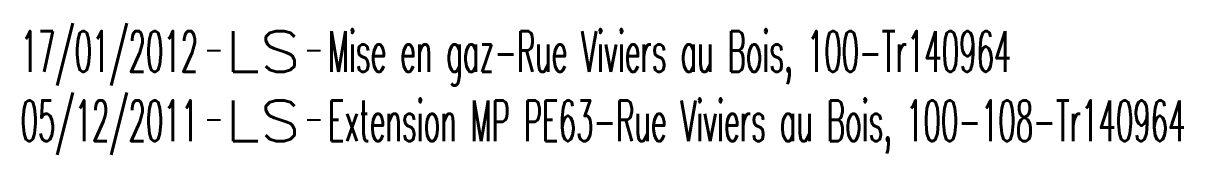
# Model space of a CAD drawing. Header units: millimetres. Extents: x 104988 to 105484, y 137061 to 138000.
# Drawn here: x 105441.14 to 105483.98, y 137261.25 to 137266.09 of the extents above; entities that cross this region are included whole.
import ezdxf
from ezdxf.enums import TextEntityAlignment as Align

# ---------------------------------------------------------------- set-up
doc = ezdxf.new("R2010")
doc.units = ezdxf.units.MM
doc.layers.get('0').update_dxf_attribs({"linetype": 'CONTINUOUS'})
doc.layers.add('G_120', color=4, linetype='CONTINUOUS')
doc.styles.get("Standard").update_dxf_attribs({"font": 'romans.shx', "width": 0.85})

# ---------------------------------------------------------------- blocks, each defined once
blk = doc.blocks.new('GIS_MODF')
at = {"color": 0, "linetype": 'Continuous', "flags": 128}
for points in [[(-2.176, -0.014), (-1.676, -0.014)], [(1.519, -0.014), (2.019, -0.014)]]:
    blk.add_lwpolyline(points, dxfattribs=at)
at = {"color": 0, "linetype": 'Continuous', "width": 0.5}
blk.add_attdef('DATE', text='', height=1.5, dxfattribs=at).set_placement((-2.502, -0.798), align=Align.RIGHT)
at = {"color": 0, "linetype": 'Continuous', "width": 1.771291}
blk.add_attdef('USER', text='', height=1.5, dxfattribs=at).set_placement((-1.507, -0.798), (1.276, -0.798), align=Align.FIT)
at = {"color": 0, "linetype": 'Continuous', "width": 0.5}
blk.add_attdef('DESC', (2.289, -0.798), '', height=1.5, dxfattribs=at)

msp = doc.modelspace()

# ---------------------------------------------------------------- block references
at = {"layer": 'G_120', "linetype": 'Continuous'}
ref = msp.add_blockref('GIS_MODF', (105450.099, 137265.101), dxfattribs=at)
ref.add_attrib('DATE', '17/01/2012', dxfattribs={"layer": '0', "color": 0, "linetype": 'Continuous', "height": 1.5, "width": 0.5}).set_placement((105447.597, 137264.303), align=Align.RIGHT)
ref.add_attrib('USER', 'LS', dxfattribs={"layer": '0', "color": 0, "linetype": 'Continuous', "height": 1.5, "width": 1.14613}).set_placement((105448.592, 137264.303), (105451.376, 137264.303), align=Align.FIT)
ref.add_attrib('DESC', 'Mise en gaz-Rue Viviers au Bois, 100-Tr140964', (105452.388, 137264.303), dxfattribs={"layer": '0', "color": 0, "linetype": 'Continuous', "height": 1.5, "width": 0.5})
ref = msp.add_blockref('GIS_MODF', (105450.099, 137262.552), dxfattribs=at)
ref.add_attrib('DATE', '05/12/2011', dxfattribs={"layer": '0', "color": 0, "linetype": 'Continuous', "height": 1.5, "width": 0.5}).set_placement((105447.597, 137261.754), align=Align.RIGHT)
ref.add_attrib('USER', 'LS', dxfattribs={"layer": '0', "color": 0, "linetype": 'Continuous', "height": 1.5, "width": 1.14613}).set_placement((105448.592, 137261.754), (105451.376, 137261.754), align=Align.FIT)
ref.add_attrib('DESC', 'Extension MP PE63-Rue Viviers au Bois, 100-108-Tr140964', (105452.388, 137261.754), dxfattribs={"layer": '0', "color": 0, "linetype": 'Continuous', "height": 1.5, "width": 0.5})

doc.saveas('drawing.dxf')
